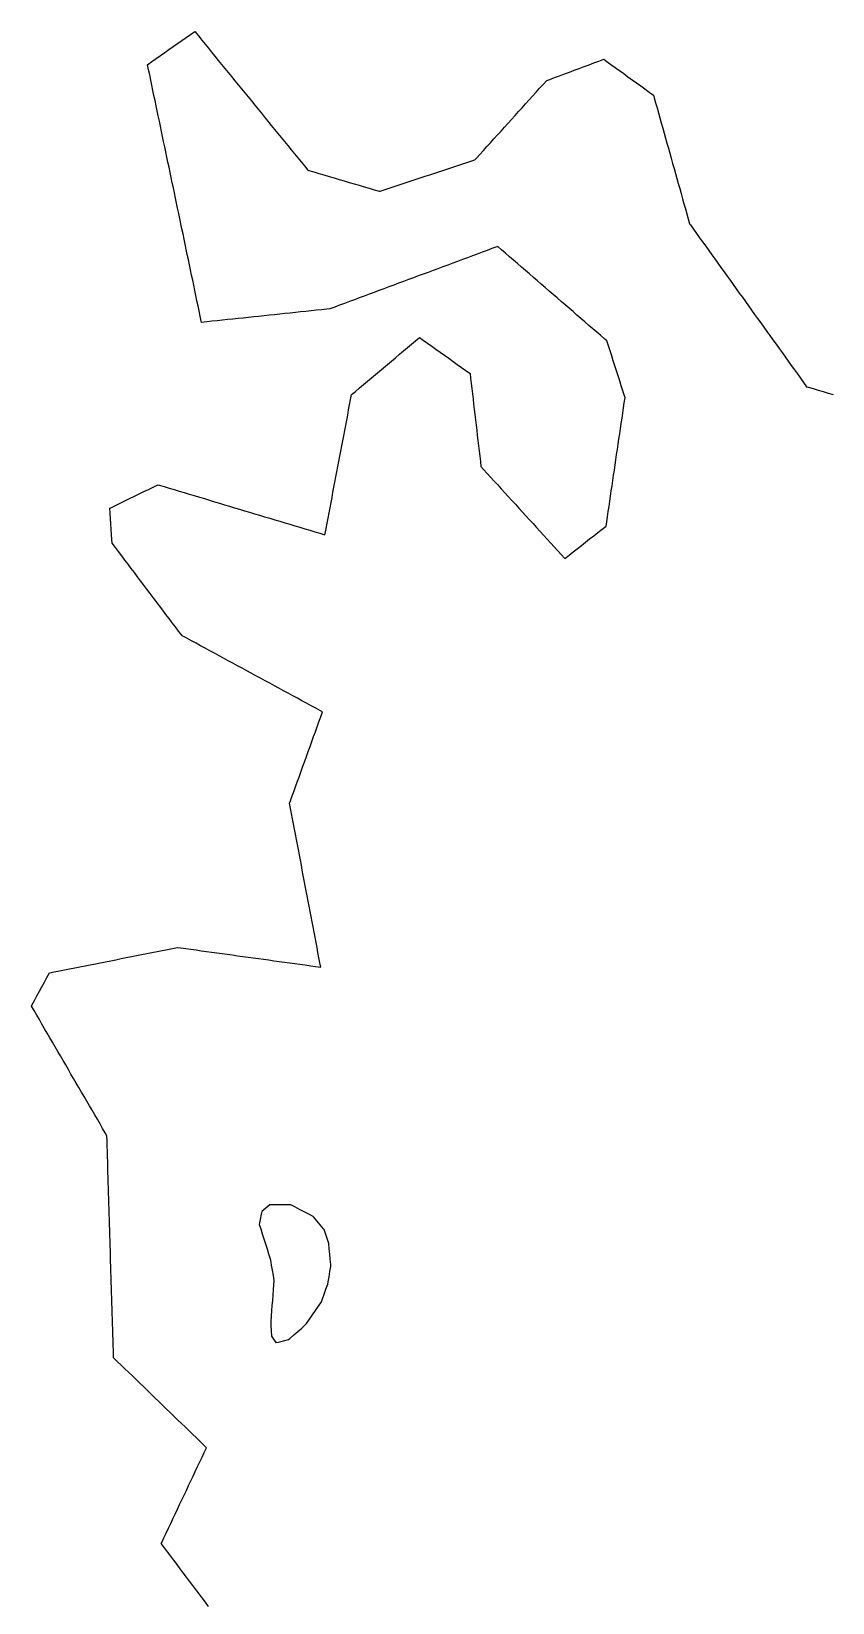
# Model space of a CAD drawing. Header units: millimetres. Extents: x 32 to 3054, y 42 to 5568.
# Drawn here: x 2031.6 to 2184.4, y 1448.4 to 1748.2 of the extents above; entities that cross this region are included whole.
import ezdxf

# ---------------------------------------------------------------- set-up
doc = ezdxf.new("R2010")
doc.units = ezdxf.units.MM
for name, color, linetype in [('ALL_ISLANDS', 7, 'Continuous'), ('OUTLINE_ISLAND_01', 7, 'Continuous'), ('OUTLINE_ISLAND_53', 7, 'Continuous')]:
    doc.layers.add(name, color=color, linetype=linetype)

msp = doc.modelspace()

# ---------------------------------------------------------------- linework, layer by layer
at = {"layer": 'ALL_ISLANDS'}
msp.add_lwpolyline([(2065.4262, 1447.7264), (2064.8242, 1448.5249), (2064.2222, 1449.3234), (2063.6202, 1450.1219), (2063.0182, 1450.9204), (2062.4162, 1451.7189), (2061.8142, 1452.5174), (2061.2122, 1453.3159), (2060.6102, 1454.1144), (2060.0082, 1454.9129), (2059.4062, 1455.7114), (2058.8042, 1456.5099), (2058.2022, 1457.3084), (2057.6002, 1458.1069), (2056.9982, 1458.9054), (2056.3962, 1459.7039), (2056.495, 1459.9132), (2056.922, 1460.8175), (2057.3489, 1461.7217), (2057.7759, 1462.626), (2058.2028, 1463.5303), (2058.6298, 1464.4346), (2059.0568, 1465.3388), (2059.4837, 1466.2431), (2059.9107, 1467.1474), (2060.3376, 1468.0516), (2060.7646, 1468.9559), (2061.1916, 1469.8602), (2061.6185, 1470.7645), (2062.0455, 1471.6687), (2062.4724, 1472.573), (2062.8994, 1473.4773), (2063.3264, 1474.3815), (2063.7533, 1475.2858), (2064.1803, 1476.1901), (2064.6072, 1477.0944), (2065.0342, 1477.9986), (2064.5473, 1478.47), (2063.8289, 1479.1656), (2063.1104, 1479.8611), (2062.392, 1480.5567), (2061.6735, 1481.2523), (2060.955, 1481.9479), (2060.2366, 1482.6434), (2059.5181, 1483.339), (2058.7997, 1484.0346), (2058.0812, 1484.7301), (2057.3628, 1485.4257), (2056.6443, 1486.1213), (2055.9259, 1486.8169), (2055.2074, 1487.5124), (2054.4889, 1488.208), (2053.7705, 1488.9036), (2053.052, 1489.5992), (2052.3336, 1490.2947), (2051.6151, 1490.9903), (2050.8967, 1491.6859), (2050.1782, 1492.3814), (2049.4598, 1493.077), (2048.7413, 1493.7726), (2048.0228, 1494.4682), (2047.3044, 1495.1637), (2047.2928, 1495.5496), (2047.2629, 1496.5491), (2047.2329, 1497.5487), (2047.203, 1498.5482), (2047.173, 1499.5478), (2047.1431, 1500.5473), (2047.1131, 1501.5469), (2047.0832, 1502.5464), (2047.0532, 1503.546), (2047.0233, 1504.5455), (2046.9934, 1505.5451), (2046.9634, 1506.5446), (2046.9335, 1507.5442), (2046.9035, 1508.5437), (2046.8736, 1509.5433), (2046.8436, 1510.5428), (2046.8137, 1511.5424), (2046.7837, 1512.5419), (2046.7538, 1513.5415), (2046.7238, 1514.541), (2046.6939, 1515.5406), (2046.6639, 1516.5401), (2046.634, 1517.5397), (2046.604, 1518.5392), (2046.5741, 1519.5388), (2046.5441, 1520.5383), (2046.5142, 1521.5379), (2046.4842, 1522.5374), (2046.4543, 1523.537), (2046.4244, 1524.5366), (2046.3944, 1525.5361), (2046.3645, 1526.5357), (2046.3345, 1527.5352), (2046.3046, 1528.5348), (2046.2746, 1529.5343), (2046.2447, 1530.5339), (2046.2147, 1531.5334), (2046.1848, 1532.533), (2046.1548, 1533.5325), (2046.1249, 1534.5321), (2046.0949, 1535.5316), (2046.065, 1536.5312), (2046.035, 1537.5307), (2045.7273, 1538.0594), (2045.2243, 1538.9236), (2044.7212, 1539.7879), (2044.2182, 1540.6522), (2043.7152, 1541.5164), (2043.2121, 1542.3807), (2042.7091, 1543.245), (2042.206, 1544.1092), (2041.703, 1544.9735), (2041.2, 1545.8377), (2040.6969, 1546.702), (2040.1939, 1547.5663), (2039.6908, 1548.4305), (2039.1878, 1549.2948), (2038.6848, 1550.1591), (2038.1817, 1551.0233), (2037.6787, 1551.8876), (2037.1756, 1552.7518), (2036.6726, 1553.6161), (2036.1696, 1554.4804), (2035.6665, 1555.3446), (2035.1635, 1556.2089), (2034.6604, 1557.0732), (2034.1574, 1557.9374), (2033.6543, 1558.8017), (2033.1513, 1559.6659), (2032.6483, 1560.5302), (2032.1452, 1561.3945), (2031.6422, 1562.2587), (2031.7396, 1562.4387), (2032.2156, 1563.3181), (2032.6916, 1564.1975), (2033.1676, 1565.077), (2033.6436, 1565.9564), (2034.1197, 1566.8359), (2034.5957, 1567.7153), (2035.0717, 1568.5947), (2035.9831, 1568.7753), (2036.964, 1568.9698), (2037.9449, 1569.1642), (2038.9258, 1569.3586), (2039.9068, 1569.553), (2040.8877, 1569.7474), (2041.8686, 1569.9418), (2042.8495, 1570.1362), (2043.8304, 1570.3306), (2044.8114, 1570.525), (2045.7923, 1570.7194), (2046.7732, 1570.9138), (2047.7541, 1571.1082), (2048.7351, 1571.3026), (2049.716, 1571.497), (2050.6969, 1571.6914), (2051.6778, 1571.8858), (2052.6587, 1572.0802), (2053.6397, 1572.2746), (2054.6206, 1572.469), (2055.6015, 1572.6634), (2056.5824, 1572.8578), (2057.5634, 1573.0522), (2058.5443, 1573.2466), (2059.5252, 1573.441), (2060.072, 1573.3659), (2061.0626, 1573.2298), (2062.0533, 1573.0937), (2063.044, 1572.9575), (2064.0347, 1572.8214), (2065.0254, 1572.6853), (2066.0161, 1572.5492), (2067.0068, 1572.413), (2067.9975, 1572.2769), (2068.9882, 1572.1408), (2069.9789, 1572.0047), (2070.9696, 1571.8686), (2071.9603, 1571.7324), (2072.9509, 1571.5963), (2073.9416, 1571.4602), (2074.9323, 1571.3241), (2075.923, 1571.1879), (2076.9137, 1571.0518), (2077.9044, 1570.9157), (2078.8951, 1570.7796), (2079.8858, 1570.6435), (2080.8765, 1570.5073), (2081.8672, 1570.3712), (2082.8579, 1570.2351), (2083.8486, 1570.099), (2084.8393, 1569.9628), (2085.8299, 1569.8267), (2086.8206, 1569.6906), (2086.6692, 1570.4876), (2086.4825, 1571.47), (2086.2958, 1572.4525), (2086.1091, 1573.4349), (2085.9224, 1574.4173), (2085.7357, 1575.3997), (2085.5491, 1576.3821), (2085.3624, 1577.3646), (2085.1757, 1578.347), (2084.989, 1579.3294), (2084.8023, 1580.3118), (2084.6156, 1581.2942), (2084.4289, 1582.2767), (2084.2422, 1583.2591), (2084.0555, 1584.2415), (2083.8689, 1585.2239), (2083.6822, 1586.2063), (2083.4955, 1587.1888), (2083.3088, 1588.1712), (2083.1221, 1589.1536), (2082.9354, 1590.136), (2082.7487, 1591.1184), (2082.562, 1592.1008), (2082.3754, 1593.0833), (2082.1887, 1594.0657), (2082.002, 1595.0481), (2081.8153, 1596.0305), (2081.6286, 1597.0129), (2081.4419, 1597.9954), (2081.2552, 1598.9778), (2081.0685, 1599.9602), (2080.8818, 1600.9426), (2081.0592, 1601.4349), (2081.3981, 1602.3757), (2081.737, 1603.3165), (2082.076, 1604.2574), (2082.4149, 1605.1982), (2082.7538, 1606.139), (2083.0927, 1607.0798), (2083.4317, 1608.0206), (2083.7706, 1608.9614), (2084.1095, 1609.9022), (2084.4484, 1610.843), (2084.7874, 1611.7839), (2085.1263, 1612.7247), (2085.4652, 1613.6655), (2085.8041, 1614.6063), (2086.1431, 1615.5471), (2086.482, 1616.4879), (2086.8209, 1617.4287), (2087.1598, 1618.3696), (2086.7576, 1618.5881), (2085.8789, 1619.0654), (2085.0001, 1619.5427), (2084.1214, 1620.0201), (2083.2427, 1620.4974), (2082.364, 1620.9747), (2081.4852, 1621.4521), (2080.6065, 1621.9294), (2079.7278, 1622.4068), (2078.8491, 1622.8841), (2077.9704, 1623.3614), (2077.0916, 1623.8388), (2076.2129, 1624.3161), (2075.3342, 1624.7934), (2074.4555, 1625.2708), (2073.5768, 1625.7481), (2072.698, 1626.2254), (2071.8193, 1626.7028), (2070.9406, 1627.1801), (2070.0619, 1627.6574), (2069.1832, 1628.1348), (2068.3044, 1628.6121), (2067.4257, 1629.0895), (2066.547, 1629.5668), (2065.6683, 1630.0441), (2064.7895, 1630.5215), (2063.9108, 1630.9988), (2063.0321, 1631.4761), (2062.1534, 1631.9535), (2061.2747, 1632.4308), (2060.3959, 1632.9081), (2060.3194, 1633.0094), (2059.716, 1633.8068), (2059.1126, 1634.6043), (2058.5092, 1635.4017), (2057.9058, 1636.1992), (2057.3025, 1636.9966), (2056.6991, 1637.7941), (2056.0957, 1638.5915), (2055.4923, 1639.389), (2054.889, 1640.1864), (2054.2856, 1640.9839), (2053.6822, 1641.7814), (2053.0788, 1642.5788), (2052.4754, 1643.3763), (2051.8721, 1644.1737), (2051.2687, 1644.9712), (2050.6653, 1645.7686), (2050.0619, 1646.5661), (2049.4585, 1647.3635), (2048.8552, 1648.161), (2048.2518, 1648.9585), (2047.6484, 1649.7559), (2047.045, 1650.5534), (2046.9967, 1651.2504), (2046.9275, 1652.248), (2046.8582, 1653.2456), (2046.789, 1654.2432), (2046.7198, 1655.2408), (2046.6506, 1656.2384), (2046.5814, 1657.236), (2046.7771, 1657.3316), (2047.6757, 1657.7703), (2048.5744, 1658.209), (2049.473, 1658.6477), (2050.3716, 1659.0864), (2051.2703, 1659.5251), (2052.1689, 1659.9638), (2053.0675, 1660.4025), (2053.9662, 1660.8412), (2054.8648, 1661.2799), (2055.7634, 1661.7186), (2056.003, 1661.6469), (2056.9611, 1661.3603), (2057.9191, 1661.0737), (2058.8771, 1660.7871), (2059.8352, 1660.5005), (2060.7932, 1660.2138), (2061.7513, 1659.9272), (2062.7093, 1659.6406), (2063.6674, 1659.354), (2064.6254, 1659.0674), (2065.5835, 1658.7808), (2066.5415, 1658.4942), (2067.4996, 1658.2076), (2068.4576, 1657.9209), (2069.4157, 1657.6343), (2070.3737, 1657.3477), (2071.3318, 1657.0611), (2072.2898, 1656.7745), (2073.2478, 1656.4879), (2074.2059, 1656.2013), (2075.1639, 1655.9147), (2076.122, 1655.6281), (2077.08, 1655.3414), (2078.0381, 1655.0548), (2078.9961, 1654.7682), (2079.9542, 1654.4816), (2080.9122, 1654.195), (2081.8703, 1653.9084), (2082.8283, 1653.6218), (2083.7864, 1653.3352), (2084.7444, 1653.0485), (2085.7025, 1652.7619), (2086.6605, 1652.4753), (2087.6185, 1652.1887), (2087.6624, 1652.4196), (2087.8492, 1653.402), (2088.036, 1654.3844), (2088.2228, 1655.3668), (2088.4096, 1656.3492), (2088.5964, 1657.3316), (2088.7831, 1658.314), (2088.9699, 1659.2964), (2089.1567, 1660.2788), (2089.3435, 1661.2612), (2089.5303, 1662.2436), (2089.7171, 1663.226), (2089.9038, 1664.2084), (2090.0906, 1665.1908), (2090.2774, 1666.1732), (2090.4642, 1667.1556), (2090.651, 1668.138), (2090.8378, 1669.1204), (2091.0245, 1670.1028), (2091.2113, 1671.0852), (2091.3981, 1672.0676), (2091.5849, 1673.05), (2091.7717, 1674.0324), (2091.9585, 1675.0148), (2092.1452, 1675.9972), (2092.332, 1676.9796), (2092.5188, 1677.962), (2092.7056, 1678.9444), (2093.4192, 1679.5422), (2094.1858, 1680.1843), (2094.9524, 1680.8265), (2095.7189, 1681.4686), (2096.4855, 1682.1108), (2097.2521, 1682.7529), (2098.0187, 1683.3951), (2098.7853, 1684.0372), (2099.5518, 1684.6794), (2100.3184, 1685.3215), (2101.085, 1685.9637), (2101.8516, 1686.6058), (2102.6182, 1687.248), (2103.3847, 1687.8901), (2104.1513, 1688.5323), (2104.9179, 1689.1744), (2105.6845, 1689.8166), (2106.354, 1689.338), (2107.1675, 1688.7565), (2107.981, 1688.1749), (2108.7946, 1687.5934), (2109.6081, 1687.0119), (2110.4216, 1686.4303), (2111.2351, 1685.8488), (2112.0486, 1685.2673), (2112.8622, 1684.6857), (2113.6757, 1684.1042), (2114.4892, 1683.5227), (2115.3027, 1682.9411), (2115.4057, 1682.0597), (2115.5217, 1681.0664), (2115.6378, 1680.0732), (2115.7538, 1679.0799), (2115.8698, 1678.0867), (2115.9859, 1677.0934), (2116.1019, 1676.1002), (2116.2179, 1675.107), (2116.334, 1674.1137), (2116.45, 1673.1205), (2116.566, 1672.1272), (2116.6821, 1671.134), (2116.7981, 1670.1407), (2116.9141, 1669.1475), (2117.0302, 1668.1542), (2117.1462, 1667.161), (2117.2622, 1666.1677), (2117.3783, 1665.1745), (2117.8682, 1664.6379), (2118.5426, 1663.8995), (2119.2169, 1663.1611), (2119.8912, 1662.4227), (2120.5656, 1661.6842), (2121.2399, 1660.9458), (2121.9142, 1660.2074), (2122.5886, 1659.469), (2123.2629, 1658.7305), (2123.9372, 1657.9921), (2124.6116, 1657.2537), (2125.2859, 1656.5153), (2125.9602, 1655.7768), (2126.6346, 1655.0384), (2127.3089, 1654.3), (2127.9832, 1653.5616), (2128.6576, 1652.8231), (2129.3319, 1652.0847), (2130.0062, 1651.3463), (2130.6806, 1650.6078), (2131.3549, 1649.8694), (2132.0292, 1649.131), (2132.7036, 1648.3926), (2133.3779, 1647.6541), (2133.3935, 1647.6664), (2134.1796, 1648.2845), (2134.9657, 1648.9026), (2135.7518, 1649.5207), (2136.5379, 1650.1388), (2137.324, 1650.7569), (2138.1101, 1651.375), (2138.8962, 1651.9931), (2139.6823, 1652.6112), (2140.4684, 1653.2293), (2141.2545, 1653.8474), (2141.3677, 1654.6166), (2141.5132, 1655.606), (2141.6588, 1656.5953), (2141.8043, 1657.5847), (2141.9499, 1658.574), (2142.0955, 1659.5634), (2142.241, 1660.5527), (2142.3866, 1661.5421), (2142.5321, 1662.5314), (2142.6777, 1663.5208), (2142.8232, 1664.5101), (2142.9688, 1665.4995), (2143.1143, 1666.4888), (2143.2599, 1667.4782), (2143.4055, 1668.4675), (2143.551, 1669.4569), (2143.6966, 1670.4462), (2143.8421, 1671.4356), (2143.9877, 1672.4249), (2144.1332, 1673.4143), (2144.2788, 1674.4036), (2144.4243, 1675.393), (2144.5699, 1676.3823), (2144.7154, 1677.3717), (2144.861, 1678.361), (2144.7567, 1678.6865), (2144.4516, 1679.6388), (2144.1464, 1680.5911), (2143.8413, 1681.5434), (2143.5361, 1682.4957), (2143.231, 1683.448), (2142.9258, 1684.4003), (2142.6207, 1685.3526), (2142.3155, 1686.3049), (2142.0104, 1687.2572), (2141.7052, 1688.2095), (2141.4001, 1689.1618), (2140.9873, 1689.5189), (2140.231, 1690.1731), (2139.4747, 1690.8273), (2138.7185, 1691.4816), (2137.9622, 1692.1358), (2137.2059, 1692.79), (2136.4496, 1693.4443), (2135.6933, 1694.0985), (2134.937, 1694.7527), (2134.1807, 1695.407), (2133.4244, 1696.0612), (2132.6681, 1696.7154), (2131.9118, 1697.3697), (2131.1555, 1698.0239), (2130.3992, 1698.6781), (2129.6429, 1699.3324), (2128.8866, 1699.9866), (2128.1304, 1700.6408), (2127.3741, 1701.2951), (2126.6178, 1701.9493), (2125.8615, 1702.6035), (2125.1052, 1703.2578), (2124.3489, 1703.912), (2123.5926, 1704.5662), (2122.8363, 1705.2205), (2122.08, 1705.8747), (2121.3237, 1706.5289), (2120.5674, 1707.1832), (2120.4207, 1707.1286), (2119.4835, 1706.78), (2118.5462, 1706.4313), (2117.6089, 1706.0827), (2116.6717, 1705.7341), (2115.7344, 1705.3854), (2114.7972, 1705.0368), (2113.8599, 1704.6882), (2112.9226, 1704.3395), (2111.9854, 1703.9909), (2111.0481, 1703.6423), (2110.1109, 1703.2936), (2109.1736, 1702.945), (2108.2363, 1702.5964), (2107.2991, 1702.2477), (2106.3618, 1701.8991), (2105.4246, 1701.5505), (2104.4873, 1701.2019), (2103.55, 1700.8532), (2102.6128, 1700.5046), (2101.6755, 1700.156), (2100.7383, 1699.8073), (2099.801, 1699.4587), (2098.8637, 1699.1101), (2097.9265, 1698.7614), (2096.9892, 1698.4128), (2096.052, 1698.0642), (2095.1147, 1697.7155), (2094.1774, 1697.3669), (2093.2402, 1697.0183), (2092.3029, 1696.6696), (2091.3657, 1696.321), (2090.4284, 1695.9724), (2089.4911, 1695.6238), (2088.5539, 1695.2751), (2087.9525, 1695.2118), (2086.958, 1695.107), (2085.9635, 1695.0023), (2084.969, 1694.8975), (2083.9745, 1694.7928), (2082.98, 1694.6881), (2081.9855, 1694.5833), (2080.991, 1694.4786), (2079.9965, 1694.3738), (2079.002, 1694.2691), (2078.0075, 1694.1643), (2077.013, 1694.0596), (2076.0185, 1693.9548), (2075.024, 1693.8501), (2074.0295, 1693.7453), (2073.035, 1693.6406), (2072.0405, 1693.5358), (2071.046, 1693.4311), (2070.0515, 1693.3264), (2069.057, 1693.2216), (2068.0625, 1693.1169), (2067.068, 1693.0121), (2066.0735, 1692.9074), (2065.079, 1692.8026), (2064.0845, 1692.6979), (2064.0362, 1692.9283), (2063.8312, 1693.9071), (2063.6262, 1694.8858), (2063.4212, 1695.8646), (2063.2162, 1696.8434), (2063.0112, 1697.8221), (2062.8062, 1698.8009), (2062.6012, 1699.7796), (2062.3962, 1700.7584), (2062.1912, 1701.7372), (2061.9862, 1702.7159), (2061.7812, 1703.6947), (2061.5762, 1704.6735), (2061.3712, 1705.6522), (2061.1662, 1706.631), (2060.9611, 1707.6097), (2060.7561, 1708.5885), (2060.5511, 1709.5673), (2060.3461, 1710.546), (2060.1411, 1711.5248), (2059.9361, 1712.5035), (2059.7311, 1713.4823), (2059.5261, 1714.4611), (2059.3211, 1715.4398), (2059.1161, 1716.4186), (2058.9111, 1717.3973), (2058.7061, 1718.3761), (2058.5011, 1719.3549), (2058.2961, 1720.3336), (2058.0911, 1721.3124), (2057.8861, 1722.2911), (2057.6811, 1723.2699), (2057.4761, 1724.2487), (2057.2711, 1725.2274), (2057.0661, 1726.2062), (2056.8611, 1727.185), (2056.6561, 1728.1637), (2056.451, 1729.1425), (2056.246, 1730.1212), (2056.041, 1731.1), (2055.836, 1732.0788), (2055.631, 1733.0575), (2055.426, 1734.0363), (2055.221, 1735.015), (2055.016, 1735.9938), (2054.811, 1736.9726), (2054.606, 1737.9513), (2054.401, 1738.9301), (2054.196, 1739.9088), (2053.991, 1740.8876), (2053.786, 1741.8664), (2053.79, 1741.8692), (2054.607, 1742.446), (2055.4239, 1743.0228), (2056.2408, 1743.5995), (2057.0577, 1744.1763), (2057.8746, 1744.753), (2058.6915, 1745.3298), (2059.5084, 1745.9066), (2060.3253, 1746.4833), (2061.1422, 1747.0601), (2061.9592, 1747.6369), (2062.7761, 1748.2136), (2062.8541, 1748.1179), (2063.486, 1747.3429), (2064.1179, 1746.5679), (2064.7499, 1745.7928), (2065.3818, 1745.0178), (2066.0137, 1744.2428), (2066.6456, 1743.4677), (2067.2775, 1742.6927), (2067.9095, 1741.9177), (2068.5414, 1741.1426), (2069.1733, 1740.3676), (2069.8052, 1739.5926), (2070.4372, 1738.8176), (2071.0691, 1738.0425), (2071.701, 1737.2675), (2072.3329, 1736.4925), (2072.9648, 1735.7174), (2073.5968, 1734.9424), (2074.2287, 1734.1674), (2074.8606, 1733.3923), (2075.4925, 1732.6173), (2076.1245, 1731.8423), (2076.7564, 1731.0672), (2077.3883, 1730.2922), (2078.0202, 1729.5172), (2078.6521, 1728.7421), (2079.2841, 1727.9671), (2079.916, 1727.1921), (2080.5479, 1726.417), (2081.1798, 1725.642), (2081.8118, 1724.867), (2082.4437, 1724.092), (2083.0756, 1723.3169), (2083.7075, 1722.5419), (2084.3394, 1721.7669), (2084.5629, 1721.7004), (2085.5214, 1721.4154), (2086.4799, 1721.1304), (2087.4384, 1720.8453), (2088.397, 1720.5603), (2089.3555, 1720.2753), (2090.314, 1719.9902), (2091.2725, 1719.7052), (2092.231, 1719.4202), (2093.1896, 1719.1352), (2094.1481, 1718.8501), (2095.1066, 1718.5651), (2096.0651, 1718.2801), (2097.0236, 1717.9951), (2097.9821, 1717.71), (2098.1559, 1717.767), (2099.1061, 1718.0786), (2100.0563, 1718.3901), (2101.0066, 1718.7017), (2101.9568, 1719.0133), (2102.907, 1719.3248), (2103.8572, 1719.6364), (2104.8075, 1719.948), (2105.7577, 1720.2595), (2106.7079, 1720.5711), (2107.6581, 1720.8827), (2108.6084, 1721.1942), (2109.5586, 1721.5058), (2110.5088, 1721.8174), (2111.459, 1722.1289), (2112.4093, 1722.4405), (2113.3595, 1722.752), (2114.3097, 1723.0636), (2115.2599, 1723.3752), (2116.2102, 1723.6867), (2116.508, 1724.0165), (2117.1784, 1724.7585), (2117.8488, 1725.5005), (2118.5191, 1726.2426), (2119.1895, 1726.9846), (2119.8599, 1727.7266), (2120.5302, 1728.4687), (2121.2006, 1729.2107), (2121.871, 1729.9527), (2122.5413, 1730.6948), (2123.2117, 1731.4368), (2123.8821, 1732.1788), (2124.5524, 1732.9209), (2125.2228, 1733.6629), (2125.8932, 1734.4049), (2126.5635, 1735.147), (2127.2339, 1735.889), (2127.9042, 1736.631), (2128.5746, 1737.373), (2129.245, 1738.1151), (2129.9153, 1738.8571), (2130.489, 1739.0702), (2131.4265, 1739.4183), (2132.3639, 1739.7664), (2133.3014, 1740.1146), (2134.2388, 1740.4627), (2135.1762, 1740.8108), (2136.1137, 1741.159), (2137.0511, 1741.5071), (2137.9886, 1741.8552), (2138.926, 1742.2034), (2139.8635, 1742.5515), (2140.8009, 1742.8996), (2141.3589, 1742.4973), (2142.1701, 1741.9125), (2142.9812, 1741.3276), (2143.7924, 1740.7428), (2144.6035, 1740.1579), (2145.4147, 1739.5731), (2146.2258, 1738.9883), (2147.037, 1738.4034), (2147.8481, 1737.8186), (2148.6593, 1737.2338), (2149.4704, 1736.6489), (2150.2816, 1736.0641), (2150.4232, 1735.5596), (2150.6935, 1734.5968), (2150.9638, 1733.6341), (2151.2342, 1732.6713), (2151.5045, 1731.7085), (2151.7748, 1730.7458), (2152.0451, 1729.783), (2152.3154, 1728.8202), (2152.5857, 1727.8574), (2152.856, 1726.8947), (2153.1263, 1725.9319), (2153.3966, 1724.9691), (2153.6669, 1724.0063), (2153.9373, 1723.0436), (2154.2076, 1722.0808), (2154.4779, 1721.118), (2154.7482, 1720.1552), (2155.0185, 1719.1925), (2155.2888, 1718.2297), (2155.5591, 1717.2669), (2155.8294, 1716.3042), (2156.0997, 1715.3414), (2156.37, 1714.3786), (2156.6404, 1713.4158), (2156.9107, 1712.4531), (2157.181, 1711.4903), (2157.3208, 1711.2955), (2157.904, 1710.4832), (2158.4872, 1709.6708), (2159.0704, 1708.8585), (2159.6535, 1708.0461), (2160.2367, 1707.2338), (2160.8199, 1706.4215), (2161.4031, 1705.6091), (2161.9863, 1704.7968), (2162.5695, 1703.9844), (2163.1526, 1703.1721), (2163.7358, 1702.3598), (2164.319, 1701.5474), (2164.9022, 1700.7351), (2165.4854, 1699.9227), (2166.0685, 1699.1104), (2166.6517, 1698.298), (2167.2349, 1697.4857), (2167.8181, 1696.6734), (2168.4013, 1695.861), (2168.9845, 1695.0487), (2169.5676, 1694.2363), (2170.1508, 1693.424), (2170.734, 1692.6117), (2171.3172, 1691.7993), (2171.9004, 1690.987), (2172.4836, 1690.1746), (2173.0667, 1689.3623), (2173.6499, 1688.55), (2174.2331, 1687.7376), (2174.8163, 1686.9253), (2175.3995, 1686.1129), (2175.9826, 1685.3006), (2176.5658, 1684.4882), (2177.149, 1683.6759), (2177.7322, 1682.8636), (2178.3154, 1682.0512), (2178.8986, 1681.2389), (2179.4817, 1680.4265), (2179.7625, 1680.343), (2180.721, 1680.0579), (2181.6795, 1679.7728), (2182.638, 1679.4877), (2183.5965, 1679.2026), (2184.555, 1678.9175)], dxfattribs=at)
msp.add_lwpolyline([(2081.1287, 1524.3134), (2080.1287, 1524.3134), (2079.1287, 1524.3134), (2078.1287, 1524.3134), (2077.1287, 1524.3134), (2076.3739, 1523.7061), (2075.5947, 1523.0792), (2075.4881, 1522.5323), (2075.2966, 1521.5508), (2075.1052, 1520.5693), (2075.3708, 1519.7317), (2075.6731, 1518.7785), (2075.9754, 1517.8253), (2076.2777, 1516.8721), (2076.58, 1515.9189), (2076.8823, 1514.9657), (2077.1845, 1514.0125), (2077.2149, 1513.8385), (2077.3869, 1512.8534), (2077.5588, 1511.8683), (2077.7308, 1510.8832), (2077.9028, 1509.8981), (2077.8387, 1509.1016), (2077.7585, 1508.1048), (2077.6784, 1507.1081), (2077.5982, 1506.1113), (2077.5181, 1505.1145), (2077.4379, 1504.1177), (2077.3577, 1503.1209), (2077.2776, 1502.1242), (2077.3171, 1501.2761), (2077.3637, 1500.2772), (2077.4103, 1499.2783), (2077.7037, 1498.8693), (2078.2864, 1498.0566), (2078.7201, 1498.1611), (2079.6923, 1498.3955), (2080.6644, 1498.6298), (2080.9276, 1498.86), (2081.6804, 1499.5182), (2082.4331, 1500.1765), (2083.1859, 1500.8348), (2083.9387, 1501.4931), (2084.0924, 1501.7153), (2084.6612, 1502.5377), (2085.2301, 1503.3602), (2085.799, 1504.1826), (2086.3678, 1505.005), (2086.9367, 1505.8274), (2087.1358, 1506.3723), (2087.4789, 1507.3116), (2087.822, 1508.2509), (2088.1651, 1509.1902), (2088.2421, 1509.6406), (2088.4106, 1510.6263), (2088.5791, 1511.6121), (2088.7476, 1512.5978), (2088.7159, 1512.9574), (2088.6281, 1513.9536), (2088.5402, 1514.9497), (2088.4524, 1515.9458), (2088.3646, 1516.942), (2088.0915, 1517.7476), (2087.7705, 1518.6947), (2087.4496, 1519.6418), (2087.356, 1519.7544), (2086.7169, 1520.5236), (2086.0778, 1521.2927), (2085.4387, 1522.0619), (2085.4049, 1522.0796), (2084.5186, 1522.5426), (2083.6322, 1523.0056), (2082.7458, 1523.4686), (2081.8595, 1523.9316)], close=True, dxfattribs=at)
at = {"layer": 'OUTLINE_ISLAND_01'}
msp.add_lwpolyline([(2065.4262, 1447.7264), (2064.8242, 1448.5249), (2064.2222, 1449.3234), (2063.6202, 1450.1219), (2063.0182, 1450.9204), (2062.4162, 1451.7189), (2061.8142, 1452.5174), (2061.2122, 1453.3159), (2060.6102, 1454.1144), (2060.0082, 1454.9129), (2059.4062, 1455.7114), (2058.8042, 1456.5099), (2058.2022, 1457.3084), (2057.6002, 1458.1069), (2056.9982, 1458.9054), (2056.3962, 1459.7039), (2056.495, 1459.9132), (2056.922, 1460.8175), (2057.3489, 1461.7217), (2057.7759, 1462.626), (2058.2028, 1463.5303), (2058.6298, 1464.4346), (2059.0568, 1465.3388), (2059.4837, 1466.2431), (2059.9107, 1467.1474), (2060.3376, 1468.0516), (2060.7646, 1468.9559), (2061.1916, 1469.8602), (2061.6185, 1470.7645), (2062.0455, 1471.6687), (2062.4724, 1472.573), (2062.8994, 1473.4773), (2063.3264, 1474.3815), (2063.7533, 1475.2858), (2064.1803, 1476.1901), (2064.6072, 1477.0944), (2065.0342, 1477.9986), (2064.5473, 1478.47), (2063.8289, 1479.1656), (2063.1104, 1479.8611), (2062.392, 1480.5567), (2061.6735, 1481.2523), (2060.955, 1481.9479), (2060.2366, 1482.6434), (2059.5181, 1483.339), (2058.7997, 1484.0346), (2058.0812, 1484.7301), (2057.3628, 1485.4257), (2056.6443, 1486.1213), (2055.9259, 1486.8169), (2055.2074, 1487.5124), (2054.4889, 1488.208), (2053.7705, 1488.9036), (2053.052, 1489.5992), (2052.3336, 1490.2947), (2051.6151, 1490.9903), (2050.8967, 1491.6859), (2050.1782, 1492.3814), (2049.4598, 1493.077), (2048.7413, 1493.7726), (2048.0228, 1494.4682), (2047.3044, 1495.1637), (2047.2928, 1495.5496), (2047.2629, 1496.5491), (2047.2329, 1497.5487), (2047.203, 1498.5482), (2047.173, 1499.5478), (2047.1431, 1500.5473), (2047.1131, 1501.5469), (2047.0832, 1502.5464), (2047.0532, 1503.546), (2047.0233, 1504.5455), (2046.9934, 1505.5451), (2046.9634, 1506.5446), (2046.9335, 1507.5442), (2046.9035, 1508.5437), (2046.8736, 1509.5433), (2046.8436, 1510.5428), (2046.8137, 1511.5424), (2046.7837, 1512.5419), (2046.7538, 1513.5415), (2046.7238, 1514.541), (2046.6939, 1515.5406), (2046.6639, 1516.5401), (2046.634, 1517.5397), (2046.604, 1518.5392), (2046.5741, 1519.5388), (2046.5441, 1520.5383), (2046.5142, 1521.5379), (2046.4842, 1522.5374), (2046.4543, 1523.537), (2046.4244, 1524.5366), (2046.3944, 1525.5361), (2046.3645, 1526.5357), (2046.3345, 1527.5352), (2046.3046, 1528.5348), (2046.2746, 1529.5343), (2046.2447, 1530.5339), (2046.2147, 1531.5334), (2046.1848, 1532.533), (2046.1548, 1533.5325), (2046.1249, 1534.5321), (2046.0949, 1535.5316), (2046.065, 1536.5312), (2046.035, 1537.5307), (2045.7273, 1538.0594), (2045.2243, 1538.9236), (2044.7212, 1539.7879), (2044.2182, 1540.6522), (2043.7152, 1541.5164), (2043.2121, 1542.3807), (2042.7091, 1543.245), (2042.206, 1544.1092), (2041.703, 1544.9735), (2041.2, 1545.8377), (2040.6969, 1546.702), (2040.1939, 1547.5663), (2039.6908, 1548.4305), (2039.1878, 1549.2948), (2038.6848, 1550.1591), (2038.1817, 1551.0233), (2037.6787, 1551.8876), (2037.1756, 1552.7518), (2036.6726, 1553.6161), (2036.1696, 1554.4804), (2035.6665, 1555.3446), (2035.1635, 1556.2089), (2034.6604, 1557.0732), (2034.1574, 1557.9374), (2033.6543, 1558.8017), (2033.1513, 1559.6659), (2032.6483, 1560.5302), (2032.1452, 1561.3945), (2031.6422, 1562.2587), (2031.7396, 1562.4387), (2032.2156, 1563.3181), (2032.6916, 1564.1975), (2033.1676, 1565.077), (2033.6436, 1565.9564), (2034.1197, 1566.8359), (2034.5957, 1567.7153), (2035.0717, 1568.5947), (2035.9831, 1568.7753), (2036.964, 1568.9698), (2037.9449, 1569.1642), (2038.9258, 1569.3586), (2039.9068, 1569.553), (2040.8877, 1569.7474), (2041.8686, 1569.9418), (2042.8495, 1570.1362), (2043.8304, 1570.3306), (2044.8114, 1570.525), (2045.7923, 1570.7194), (2046.7732, 1570.9138), (2047.7541, 1571.1082), (2048.7351, 1571.3026), (2049.716, 1571.497), (2050.6969, 1571.6914), (2051.6778, 1571.8858), (2052.6587, 1572.0802), (2053.6397, 1572.2746), (2054.6206, 1572.469), (2055.6015, 1572.6634), (2056.5824, 1572.8578), (2057.5634, 1573.0522), (2058.5443, 1573.2466), (2059.5252, 1573.441), (2060.072, 1573.3659), (2061.0626, 1573.2298), (2062.0533, 1573.0937), (2063.044, 1572.9575), (2064.0347, 1572.8214), (2065.0254, 1572.6853), (2066.0161, 1572.5492), (2067.0068, 1572.413), (2067.9975, 1572.2769), (2068.9882, 1572.1408), (2069.9789, 1572.0047), (2070.9696, 1571.8686), (2071.9603, 1571.7324), (2072.9509, 1571.5963), (2073.9416, 1571.4602), (2074.9323, 1571.3241), (2075.923, 1571.1879), (2076.9137, 1571.0518), (2077.9044, 1570.9157), (2078.8951, 1570.7796), (2079.8858, 1570.6435), (2080.8765, 1570.5073), (2081.8672, 1570.3712), (2082.8579, 1570.2351), (2083.8486, 1570.099), (2084.8393, 1569.9628), (2085.8299, 1569.8267), (2086.8206, 1569.6906), (2086.6692, 1570.4876), (2086.4825, 1571.47), (2086.2958, 1572.4525), (2086.1091, 1573.4349), (2085.9224, 1574.4173), (2085.7357, 1575.3997), (2085.5491, 1576.3821), (2085.3624, 1577.3646), (2085.1757, 1578.347), (2084.989, 1579.3294), (2084.8023, 1580.3118), (2084.6156, 1581.2942), (2084.4289, 1582.2767), (2084.2422, 1583.2591), (2084.0555, 1584.2415), (2083.8689, 1585.2239), (2083.6822, 1586.2063), (2083.4955, 1587.1888), (2083.3088, 1588.1712), (2083.1221, 1589.1536), (2082.9354, 1590.136), (2082.7487, 1591.1184), (2082.562, 1592.1008), (2082.3754, 1593.0833), (2082.1887, 1594.0657), (2082.002, 1595.0481), (2081.8153, 1596.0305), (2081.6286, 1597.0129), (2081.4419, 1597.9954), (2081.2552, 1598.9778), (2081.0685, 1599.9602), (2080.8818, 1600.9426), (2081.0592, 1601.4349), (2081.3981, 1602.3757), (2081.737, 1603.3165), (2082.076, 1604.2574), (2082.4149, 1605.1982), (2082.7538, 1606.139), (2083.0927, 1607.0798), (2083.4317, 1608.0206), (2083.7706, 1608.9614), (2084.1095, 1609.9022), (2084.4484, 1610.843), (2084.7874, 1611.7839), (2085.1263, 1612.7247), (2085.4652, 1613.6655), (2085.8041, 1614.6063), (2086.1431, 1615.5471), (2086.482, 1616.4879), (2086.8209, 1617.4287), (2087.1598, 1618.3696), (2086.7576, 1618.5881), (2085.8789, 1619.0654), (2085.0001, 1619.5427), (2084.1214, 1620.0201), (2083.2427, 1620.4974), (2082.364, 1620.9747), (2081.4852, 1621.4521), (2080.6065, 1621.9294), (2079.7278, 1622.4068), (2078.8491, 1622.8841), (2077.9704, 1623.3614), (2077.0916, 1623.8388), (2076.2129, 1624.3161), (2075.3342, 1624.7934), (2074.4555, 1625.2708), (2073.5768, 1625.7481), (2072.698, 1626.2254), (2071.8193, 1626.7028), (2070.9406, 1627.1801), (2070.0619, 1627.6574), (2069.1832, 1628.1348), (2068.3044, 1628.6121), (2067.4257, 1629.0895), (2066.547, 1629.5668), (2065.6683, 1630.0441), (2064.7895, 1630.5215), (2063.9108, 1630.9988), (2063.0321, 1631.4761), (2062.1534, 1631.9535), (2061.2747, 1632.4308), (2060.3959, 1632.9081), (2060.3194, 1633.0094), (2059.716, 1633.8068), (2059.1126, 1634.6043), (2058.5092, 1635.4017), (2057.9058, 1636.1992), (2057.3025, 1636.9966), (2056.6991, 1637.7941), (2056.0957, 1638.5915), (2055.4923, 1639.389), (2054.889, 1640.1864), (2054.2856, 1640.9839), (2053.6822, 1641.7814), (2053.0788, 1642.5788), (2052.4754, 1643.3763), (2051.8721, 1644.1737), (2051.2687, 1644.9712), (2050.6653, 1645.7686), (2050.0619, 1646.5661), (2049.4585, 1647.3635), (2048.8552, 1648.161), (2048.2518, 1648.9585), (2047.6484, 1649.7559), (2047.045, 1650.5534), (2046.9967, 1651.2504), (2046.9275, 1652.248), (2046.8582, 1653.2456), (2046.789, 1654.2432), (2046.7198, 1655.2408), (2046.6506, 1656.2384), (2046.5814, 1657.236), (2046.7771, 1657.3316), (2047.6757, 1657.7703), (2048.5744, 1658.209), (2049.473, 1658.6477), (2050.3716, 1659.0864), (2051.2703, 1659.5251), (2052.1689, 1659.9638), (2053.0675, 1660.4025), (2053.9662, 1660.8412), (2054.8648, 1661.2799), (2055.7634, 1661.7186), (2056.003, 1661.6469), (2056.9611, 1661.3603), (2057.9191, 1661.0737), (2058.8771, 1660.7871), (2059.8352, 1660.5005), (2060.7932, 1660.2138), (2061.7513, 1659.9272), (2062.7093, 1659.6406), (2063.6674, 1659.354), (2064.6254, 1659.0674), (2065.5835, 1658.7808), (2066.5415, 1658.4942), (2067.4996, 1658.2076), (2068.4576, 1657.9209), (2069.4157, 1657.6343), (2070.3737, 1657.3477), (2071.3318, 1657.0611), (2072.2898, 1656.7745), (2073.2478, 1656.4879), (2074.2059, 1656.2013), (2075.1639, 1655.9147), (2076.122, 1655.6281), (2077.08, 1655.3414), (2078.0381, 1655.0548), (2078.9961, 1654.7682), (2079.9542, 1654.4816), (2080.9122, 1654.195), (2081.8703, 1653.9084), (2082.8283, 1653.6218), (2083.7864, 1653.3352), (2084.7444, 1653.0485), (2085.7025, 1652.7619), (2086.6605, 1652.4753), (2087.6185, 1652.1887), (2087.6624, 1652.4196), (2087.8492, 1653.402), (2088.036, 1654.3844), (2088.2228, 1655.3668), (2088.4096, 1656.3492), (2088.5964, 1657.3316), (2088.7831, 1658.314), (2088.9699, 1659.2964), (2089.1567, 1660.2788), (2089.3435, 1661.2612), (2089.5303, 1662.2436), (2089.7171, 1663.226), (2089.9038, 1664.2084), (2090.0906, 1665.1908), (2090.2774, 1666.1732), (2090.4642, 1667.1556), (2090.651, 1668.138), (2090.8378, 1669.1204), (2091.0245, 1670.1028), (2091.2113, 1671.0852), (2091.3981, 1672.0676), (2091.5849, 1673.05), (2091.7717, 1674.0324), (2091.9585, 1675.0148), (2092.1452, 1675.9972), (2092.332, 1676.9796), (2092.5188, 1677.962), (2092.7056, 1678.9444), (2093.4192, 1679.5422), (2094.1858, 1680.1843), (2094.9524, 1680.8265), (2095.7189, 1681.4686), (2096.4855, 1682.1108), (2097.2521, 1682.7529), (2098.0187, 1683.3951), (2098.7853, 1684.0372), (2099.5518, 1684.6794), (2100.3184, 1685.3215), (2101.085, 1685.9637), (2101.8516, 1686.6058), (2102.6182, 1687.248), (2103.3847, 1687.8901), (2104.1513, 1688.5323), (2104.9179, 1689.1744), (2105.6845, 1689.8166), (2106.354, 1689.338), (2107.1675, 1688.7565), (2107.981, 1688.1749), (2108.7946, 1687.5934), (2109.6081, 1687.0119), (2110.4216, 1686.4303), (2111.2351, 1685.8488), (2112.0486, 1685.2673), (2112.8622, 1684.6857), (2113.6757, 1684.1042), (2114.4892, 1683.5227), (2115.3027, 1682.9411), (2115.4057, 1682.0597), (2115.5217, 1681.0664), (2115.6378, 1680.0732), (2115.7538, 1679.0799), (2115.8698, 1678.0867), (2115.9859, 1677.0934), (2116.1019, 1676.1002), (2116.2179, 1675.107), (2116.334, 1674.1137), (2116.45, 1673.1205), (2116.566, 1672.1272), (2116.6821, 1671.134), (2116.7981, 1670.1407), (2116.9141, 1669.1475), (2117.0302, 1668.1542), (2117.1462, 1667.161), (2117.2622, 1666.1677), (2117.3783, 1665.1745), (2117.8682, 1664.6379), (2118.5426, 1663.8995), (2119.2169, 1663.1611), (2119.8912, 1662.4227), (2120.5656, 1661.6842), (2121.2399, 1660.9458), (2121.9142, 1660.2074), (2122.5886, 1659.469), (2123.2629, 1658.7305), (2123.9372, 1657.9921), (2124.6116, 1657.2537), (2125.2859, 1656.5153), (2125.9602, 1655.7768), (2126.6346, 1655.0384), (2127.3089, 1654.3), (2127.9832, 1653.5616), (2128.6576, 1652.8231), (2129.3319, 1652.0847), (2130.0062, 1651.3463), (2130.6806, 1650.6078), (2131.3549, 1649.8694), (2132.0292, 1649.131), (2132.7036, 1648.3926), (2133.3779, 1647.6541), (2133.3935, 1647.6664), (2134.1796, 1648.2845), (2134.9657, 1648.9026), (2135.7518, 1649.5207), (2136.5379, 1650.1388), (2137.324, 1650.7569), (2138.1101, 1651.375), (2138.8962, 1651.9931), (2139.6823, 1652.6112), (2140.4684, 1653.2293), (2141.2545, 1653.8474), (2141.3677, 1654.6166), (2141.5132, 1655.606), (2141.6588, 1656.5953), (2141.8043, 1657.5847), (2141.9499, 1658.574), (2142.0955, 1659.5634), (2142.241, 1660.5527), (2142.3866, 1661.5421), (2142.5321, 1662.5314), (2142.6777, 1663.5208), (2142.8232, 1664.5101), (2142.9688, 1665.4995), (2143.1143, 1666.4888), (2143.2599, 1667.4782), (2143.4055, 1668.4675), (2143.551, 1669.4569), (2143.6966, 1670.4462), (2143.8421, 1671.4356), (2143.9877, 1672.4249), (2144.1332, 1673.4143), (2144.2788, 1674.4036), (2144.4243, 1675.393), (2144.5699, 1676.3823), (2144.7154, 1677.3717), (2144.861, 1678.361), (2144.7567, 1678.6865), (2144.4516, 1679.6388), (2144.1464, 1680.5911), (2143.8413, 1681.5434), (2143.5361, 1682.4957), (2143.231, 1683.448), (2142.9258, 1684.4003), (2142.6207, 1685.3526), (2142.3155, 1686.3049), (2142.0104, 1687.2572), (2141.7052, 1688.2095), (2141.4001, 1689.1618), (2140.9873, 1689.5189), (2140.231, 1690.1731), (2139.4747, 1690.8273), (2138.7185, 1691.4816), (2137.9622, 1692.1358), (2137.2059, 1692.79), (2136.4496, 1693.4443), (2135.6933, 1694.0985), (2134.937, 1694.7527), (2134.1807, 1695.407), (2133.4244, 1696.0612), (2132.6681, 1696.7154), (2131.9118, 1697.3697), (2131.1555, 1698.0239), (2130.3992, 1698.6781), (2129.6429, 1699.3324), (2128.8866, 1699.9866), (2128.1304, 1700.6408), (2127.3741, 1701.2951), (2126.6178, 1701.9493), (2125.8615, 1702.6035), (2125.1052, 1703.2578), (2124.3489, 1703.912), (2123.5926, 1704.5662), (2122.8363, 1705.2205), (2122.08, 1705.8747), (2121.3237, 1706.5289), (2120.5674, 1707.1832), (2120.4207, 1707.1286), (2119.4835, 1706.78), (2118.5462, 1706.4313), (2117.6089, 1706.0827), (2116.6717, 1705.7341), (2115.7344, 1705.3854), (2114.7972, 1705.0368), (2113.8599, 1704.6882), (2112.9226, 1704.3395), (2111.9854, 1703.9909), (2111.0481, 1703.6423), (2110.1109, 1703.2936), (2109.1736, 1702.945), (2108.2363, 1702.5964), (2107.2991, 1702.2477), (2106.3618, 1701.8991), (2105.4246, 1701.5505), (2104.4873, 1701.2019), (2103.55, 1700.8532), (2102.6128, 1700.5046), (2101.6755, 1700.156), (2100.7383, 1699.8073), (2099.801, 1699.4587), (2098.8637, 1699.1101), (2097.9265, 1698.7614), (2096.9892, 1698.4128), (2096.052, 1698.0642), (2095.1147, 1697.7155), (2094.1774, 1697.3669), (2093.2402, 1697.0183), (2092.3029, 1696.6696), (2091.3657, 1696.321), (2090.4284, 1695.9724), (2089.4911, 1695.6238), (2088.5539, 1695.2751), (2087.9525, 1695.2118), (2086.958, 1695.107), (2085.9635, 1695.0023), (2084.969, 1694.8975), (2083.9745, 1694.7928), (2082.98, 1694.6881), (2081.9855, 1694.5833), (2080.991, 1694.4786), (2079.9965, 1694.3738), (2079.002, 1694.2691), (2078.0075, 1694.1643), (2077.013, 1694.0596), (2076.0185, 1693.9548), (2075.024, 1693.8501), (2074.0295, 1693.7453), (2073.035, 1693.6406), (2072.0405, 1693.5358), (2071.046, 1693.4311), (2070.0515, 1693.3264), (2069.057, 1693.2216), (2068.0625, 1693.1169), (2067.068, 1693.0121), (2066.0735, 1692.9074), (2065.079, 1692.8026), (2064.0845, 1692.6979), (2064.0362, 1692.9283), (2063.8312, 1693.9071), (2063.6262, 1694.8858), (2063.4212, 1695.8646), (2063.2162, 1696.8434), (2063.0112, 1697.8221), (2062.8062, 1698.8009), (2062.6012, 1699.7796), (2062.3962, 1700.7584), (2062.1912, 1701.7372), (2061.9862, 1702.7159), (2061.7812, 1703.6947), (2061.5762, 1704.6735), (2061.3712, 1705.6522), (2061.1662, 1706.631), (2060.9611, 1707.6097), (2060.7561, 1708.5885), (2060.5511, 1709.5673), (2060.3461, 1710.546), (2060.1411, 1711.5248), (2059.9361, 1712.5035), (2059.7311, 1713.4823), (2059.5261, 1714.4611), (2059.3211, 1715.4398), (2059.1161, 1716.4186), (2058.9111, 1717.3973), (2058.7061, 1718.3761), (2058.5011, 1719.3549), (2058.2961, 1720.3336), (2058.0911, 1721.3124), (2057.8861, 1722.2911), (2057.6811, 1723.2699), (2057.4761, 1724.2487), (2057.2711, 1725.2274), (2057.0661, 1726.2062), (2056.8611, 1727.185), (2056.6561, 1728.1637), (2056.451, 1729.1425), (2056.246, 1730.1212), (2056.041, 1731.1), (2055.836, 1732.0788), (2055.631, 1733.0575), (2055.426, 1734.0363), (2055.221, 1735.015), (2055.016, 1735.9938), (2054.811, 1736.9726), (2054.606, 1737.9513), (2054.401, 1738.9301), (2054.196, 1739.9088), (2053.991, 1740.8876), (2053.786, 1741.8664), (2053.79, 1741.8692), (2054.607, 1742.446), (2055.4239, 1743.0228), (2056.2408, 1743.5995), (2057.0577, 1744.1763), (2057.8746, 1744.753), (2058.6915, 1745.3298), (2059.5084, 1745.9066), (2060.3253, 1746.4833), (2061.1422, 1747.0601), (2061.9592, 1747.6369), (2062.7761, 1748.2136), (2062.8541, 1748.1179), (2063.486, 1747.3429), (2064.1179, 1746.5679), (2064.7499, 1745.7928), (2065.3818, 1745.0178), (2066.0137, 1744.2428), (2066.6456, 1743.4677), (2067.2775, 1742.6927), (2067.9095, 1741.9177), (2068.5414, 1741.1426), (2069.1733, 1740.3676), (2069.8052, 1739.5926), (2070.4372, 1738.8176), (2071.0691, 1738.0425), (2071.701, 1737.2675), (2072.3329, 1736.4925), (2072.9648, 1735.7174), (2073.5968, 1734.9424), (2074.2287, 1734.1674), (2074.8606, 1733.3923), (2075.4925, 1732.6173), (2076.1245, 1731.8423), (2076.7564, 1731.0672), (2077.3883, 1730.2922), (2078.0202, 1729.5172), (2078.6521, 1728.7421), (2079.2841, 1727.9671), (2079.916, 1727.1921), (2080.5479, 1726.417), (2081.1798, 1725.642), (2081.8118, 1724.867), (2082.4437, 1724.092), (2083.0756, 1723.3169), (2083.7075, 1722.5419), (2084.3394, 1721.7669), (2084.5629, 1721.7004), (2085.5214, 1721.4154), (2086.4799, 1721.1304), (2087.4384, 1720.8453), (2088.397, 1720.5603), (2089.3555, 1720.2753), (2090.314, 1719.9902), (2091.2725, 1719.7052), (2092.231, 1719.4202), (2093.1896, 1719.1352), (2094.1481, 1718.8501), (2095.1066, 1718.5651), (2096.0651, 1718.2801), (2097.0236, 1717.9951), (2097.9821, 1717.71), (2098.1559, 1717.767), (2099.1061, 1718.0786), (2100.0563, 1718.3901), (2101.0066, 1718.7017), (2101.9568, 1719.0133), (2102.907, 1719.3248), (2103.8572, 1719.6364), (2104.8075, 1719.948), (2105.7577, 1720.2595), (2106.7079, 1720.5711), (2107.6581, 1720.8827), (2108.6084, 1721.1942), (2109.5586, 1721.5058), (2110.5088, 1721.8174), (2111.459, 1722.1289), (2112.4093, 1722.4405), (2113.3595, 1722.752), (2114.3097, 1723.0636), (2115.2599, 1723.3752), (2116.2102, 1723.6867), (2116.508, 1724.0165), (2117.1784, 1724.7585), (2117.8488, 1725.5005), (2118.5191, 1726.2426), (2119.1895, 1726.9846), (2119.8599, 1727.7266), (2120.5302, 1728.4687), (2121.2006, 1729.2107), (2121.871, 1729.9527), (2122.5413, 1730.6948), (2123.2117, 1731.4368), (2123.8821, 1732.1788), (2124.5524, 1732.9209), (2125.2228, 1733.6629), (2125.8932, 1734.4049), (2126.5635, 1735.147), (2127.2339, 1735.889), (2127.9042, 1736.631), (2128.5746, 1737.373), (2129.245, 1738.1151), (2129.9153, 1738.8571), (2130.489, 1739.0702), (2131.4265, 1739.4183), (2132.3639, 1739.7664), (2133.3014, 1740.1146), (2134.2388, 1740.4627), (2135.1762, 1740.8108), (2136.1137, 1741.159), (2137.0511, 1741.5071), (2137.9886, 1741.8552), (2138.926, 1742.2034), (2139.8635, 1742.5515), (2140.8009, 1742.8996), (2141.3589, 1742.4973), (2142.1701, 1741.9125), (2142.9812, 1741.3276), (2143.7924, 1740.7428), (2144.6035, 1740.1579), (2145.4147, 1739.5731), (2146.2258, 1738.9883), (2147.037, 1738.4034), (2147.8481, 1737.8186), (2148.6593, 1737.2338), (2149.4704, 1736.6489), (2150.2816, 1736.0641), (2150.4232, 1735.5596), (2150.6935, 1734.5968), (2150.9638, 1733.6341), (2151.2342, 1732.6713), (2151.5045, 1731.7085), (2151.7748, 1730.7458), (2152.0451, 1729.783), (2152.3154, 1728.8202), (2152.5857, 1727.8574), (2152.856, 1726.8947), (2153.1263, 1725.9319), (2153.3966, 1724.9691), (2153.6669, 1724.0063), (2153.9373, 1723.0436), (2154.2076, 1722.0808), (2154.4779, 1721.118), (2154.7482, 1720.1552), (2155.0185, 1719.1925), (2155.2888, 1718.2297), (2155.5591, 1717.2669), (2155.8294, 1716.3042), (2156.0997, 1715.3414), (2156.37, 1714.3786), (2156.6404, 1713.4158), (2156.9107, 1712.4531), (2157.181, 1711.4903), (2157.3208, 1711.2955), (2157.904, 1710.4832), (2158.4872, 1709.6708), (2159.0704, 1708.8585), (2159.6535, 1708.0461), (2160.2367, 1707.2338), (2160.8199, 1706.4215), (2161.4031, 1705.6091), (2161.9863, 1704.7968), (2162.5695, 1703.9844), (2163.1526, 1703.1721), (2163.7358, 1702.3598), (2164.319, 1701.5474), (2164.9022, 1700.7351), (2165.4854, 1699.9227), (2166.0685, 1699.1104), (2166.6517, 1698.298), (2167.2349, 1697.4857), (2167.8181, 1696.6734), (2168.4013, 1695.861), (2168.9845, 1695.0487), (2169.5676, 1694.2363), (2170.1508, 1693.424), (2170.734, 1692.6117), (2171.3172, 1691.7993), (2171.9004, 1690.987), (2172.4836, 1690.1746), (2173.0667, 1689.3623), (2173.6499, 1688.55), (2174.2331, 1687.7376), (2174.8163, 1686.9253), (2175.3995, 1686.1129), (2175.9826, 1685.3006), (2176.5658, 1684.4882), (2177.149, 1683.6759), (2177.7322, 1682.8636), (2178.3154, 1682.0512), (2178.8986, 1681.2389), (2179.4817, 1680.4265), (2179.7625, 1680.343), (2180.721, 1680.0579), (2181.6795, 1679.7728), (2182.638, 1679.4877), (2183.5965, 1679.2026), (2184.555, 1678.9175)], dxfattribs=at)
at = {"layer": 'OUTLINE_ISLAND_53'}
msp.add_lwpolyline([(2081.1287, 1524.3134), (2080.1287, 1524.3134), (2079.1287, 1524.3134), (2078.1287, 1524.3134), (2077.1287, 1524.3134), (2076.3739, 1523.7061), (2075.5947, 1523.0792), (2075.4881, 1522.5323), (2075.2966, 1521.5508), (2075.1052, 1520.5693), (2075.3708, 1519.7317), (2075.6731, 1518.7785), (2075.9754, 1517.8253), (2076.2777, 1516.8721), (2076.58, 1515.9189), (2076.8823, 1514.9657), (2077.1845, 1514.0125), (2077.2149, 1513.8385), (2077.3869, 1512.8534), (2077.5588, 1511.8683), (2077.7308, 1510.8832), (2077.9028, 1509.8981), (2077.8387, 1509.1016), (2077.7585, 1508.1048), (2077.6784, 1507.1081), (2077.5982, 1506.1113), (2077.5181, 1505.1145), (2077.4379, 1504.1177), (2077.3577, 1503.1209), (2077.2776, 1502.1242), (2077.3171, 1501.2761), (2077.3637, 1500.2772), (2077.4103, 1499.2783), (2077.7037, 1498.8693), (2078.2864, 1498.0566), (2078.7201, 1498.1611), (2079.6923, 1498.3955), (2080.6644, 1498.6298), (2080.9276, 1498.86), (2081.6804, 1499.5182), (2082.4331, 1500.1765), (2083.1859, 1500.8348), (2083.9387, 1501.4931), (2084.0924, 1501.7153), (2084.6612, 1502.5377), (2085.2301, 1503.3602), (2085.799, 1504.1826), (2086.3678, 1505.005), (2086.9367, 1505.8274), (2087.1358, 1506.3723), (2087.4789, 1507.3116), (2087.822, 1508.2509), (2088.1651, 1509.1902), (2088.2421, 1509.6406), (2088.4106, 1510.6263), (2088.5791, 1511.6121), (2088.7476, 1512.5978), (2088.7159, 1512.9574), (2088.6281, 1513.9536), (2088.5402, 1514.9497), (2088.4524, 1515.9458), (2088.3646, 1516.942), (2088.0915, 1517.7476), (2087.7705, 1518.6947), (2087.4496, 1519.6418), (2087.356, 1519.7544), (2086.7169, 1520.5236), (2086.0778, 1521.2927), (2085.4387, 1522.0619), (2085.4049, 1522.0796), (2084.5186, 1522.5426), (2083.6322, 1523.0056), (2082.7458, 1523.4686), (2081.8595, 1523.9316)], close=True, dxfattribs=at)

doc.saveas('drawing.dxf')
